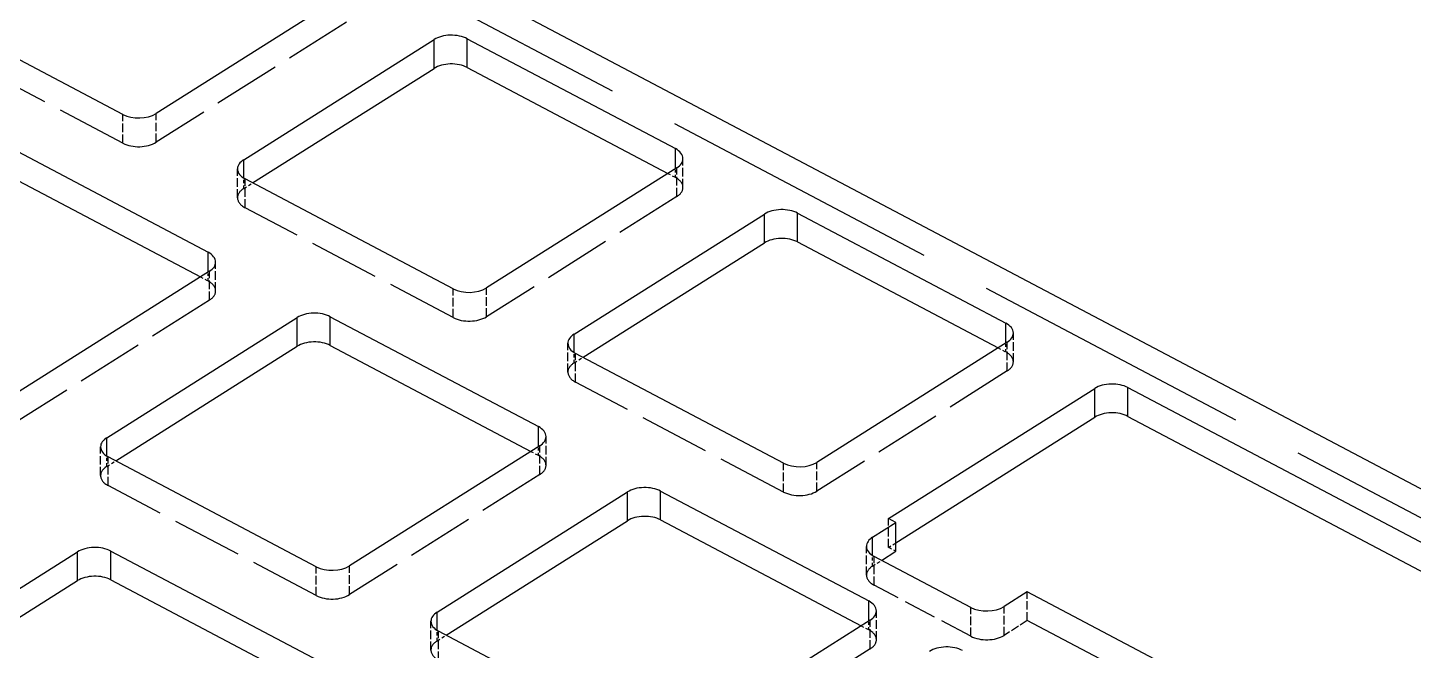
# Model space of a CAD drawing. Extents: x 440 to 1086, y 366 to 680.
# Drawn here: x 996.7 to 1055.6, y 568.9 to 595.3 of the extents above; entities that cross this region are included whole.
import ezdxf

# ---------------------------------------------------------------- set-up
doc = ezdxf.new("R2010")
doc.units = 0
doc.linetypes.add('DASHED', pattern=[15, 12, -3])
doc.layers.get('0').update_dxf_attribs({"linetype": 'CONTINUOUS'})

msp = doc.modelspace()

# ---------------------------------------------------------------- linework, layer by layer
at = {"color": 7}
for p, q in [((1010.940735, 599.490662), (1075.878906, 565.202454)), ((1043.5, 580.030029), (1066.413574, 567.931335)), ((1043.5, 578.805298), (1066.094971, 566.874756))]:
    msp.add_line(p, q, dxfattribs=at)
at = {"color": 2, "linetype": 'DASHED'}
msp.add_line((1010.940735, 598.26593), (1075.878906, 563.977722), dxfattribs=at)
at = {"color": 7, "ltscale": 0.239445}
for p, q in [((1010.246155, 596.806091), (1002.147217, 591.693237)), ((1004.418579, 584.978638), (996.319641, 579.865784))]:
    msp.add_line(p, q, dxfattribs=at)
at = {"color": 7, "ltscale": 0.250363}
for p, q in [((1000.734375, 591.65686), (991.87854, 596.332825)), ((1014.791992, 584.234253), (1005.936157, 588.910217)), ((1029.442505, 587.452515), (1038.29834, 582.77655))]:
    msp.add_line(p, q, dxfattribs=at)
at = {"color": 2, "linetype": 'DASHED', "ltscale": 0.239445}
for p, q in [((1010.246155, 595.58136), (1002.147217, 590.468506)), ((1004.418579, 583.753845), (996.319641, 578.640991)), ((1018.476196, 576.331238), (1010.377258, 571.218384))]:
    msp.add_line(p, q, dxfattribs=at)
at = {"color": 2, "linetype": 'DASHED', "ltscale": 0.250364}
for p, q in [((1000.734375, 590.432068), (991.87854, 595.108093)), ((1014.791992, 583.00946), (1005.936157, 587.685486))]:
    msp.add_line(p, q, dxfattribs=at)
at = {"color": 7, "ltscale": 0.239446}
for p, q in [((1005.873108, 589.725891), (1013.972107, 594.838745)), ((1024.303833, 589.383484), (1016.204834, 584.27063)), ((1000.045715, 577.898315), (1008.144653, 583.01123)), ((1038.36145, 581.960876), (1030.262451, 576.848022)), ((1018.476196, 577.55603), (1010.377258, 572.443115)), ((1014.102661, 570.475586), (1022.20166, 575.58844)), ((990.703735, 567.926514), (998.802734, 573.039368)), ((1032.533203, 570.13324), (1024.434204, 565.020386))]:
    msp.add_line(p, q, dxfattribs=at)
at = {"color": 7, "ltscale": 0.030618}
for p, q in [((1013.972107, 593.614014), (1013.972107, 594.838745)), ((1028.029663, 586.191406), (1028.029663, 587.416138)), ((1029.442505, 586.227783), (1029.442505, 587.452515)), ((1009.557495, 581.822876), (1009.557495, 583.047607)), ((1043.5, 578.805298), (1043.5, 580.030029)), ((1022.20166, 574.363708), (1022.20166, 575.58844)), ((1023.614441, 574.400146), (1023.614441, 575.624878)), ((1033.627686, 573.063965), (1033.627686, 574.288696)), ((1000.215515, 571.851074), (1000.215515, 573.075806)), ((998.802734, 571.814636), (998.802734, 573.039368))]:
    msp.add_line(p, q, dxfattribs=at)
at = {"color": 7, "ltscale": 0.03062}
for p, q in [((1015.384888, 593.650391), (1015.384888, 594.875183)), ((1008.144653, 581.786438), (1008.144653, 583.01123)), ((1042.087158, 578.76886), (1042.087158, 579.993652))]:
    msp.add_line(p, q, dxfattribs=at)
at = {"color": 7, "ltscale": 0.250364}
msp.add_line((1015.384888, 594.875183), (1024.240723, 590.199158), dxfattribs=at)
at = {"color": 7, "ltscale": 0.228164}
for p, q in [((1006.2547, 588.742065), (1013.972107, 593.614014)), ((1000.427246, 576.91449), (1008.144653, 581.786438)), ((1014.484253, 569.49176), (1022.20166, 574.363708)), ((991.085327, 566.942688), (998.802734, 571.814636))]:
    msp.add_line(p, q, dxfattribs=at)
at = {"color": 7, "ltscale": 0.241359}
for p, q in [((1015.384888, 593.650391), (1023.922241, 589.142578)), ((1029.442505, 586.227783), (1037.979858, 581.719971))]:
    msp.add_line(p, q, dxfattribs=at)
at = {"color": 2, "linetype": 'DASHED', "ltscale": 0.03062}
for p, q in [((1000.734375, 590.432068), (1000.734375, 591.65686)), ((1024.565918, 588.548279), (1024.565918, 589.773071)), ((1004.418579, 583.753845), (1004.418579, 584.978638)), ((1014.791992, 583.00946), (1014.791992, 584.234253)), ((1038.623535, 581.125671), (1038.623535, 582.350464)), ((1018.476196, 576.331238), (1018.476196, 577.55603)), ((1032.373779, 572.048279), (1032.373779, 573.273071))]:
    msp.add_line(p, q, dxfattribs=at)
at = {"color": 2, "linetype": 'DASHED', "ltscale": 0.030618}
for p, q in [((1002.147217, 590.468506), (1002.147217, 591.693237)), ((1005.611084, 588.111572), (1005.611084, 589.336304)), ((1024.303833, 588.158752), (1024.303833, 589.383484)), ((1005.936157, 587.685486), (1005.936157, 588.910217)), ((1004.680664, 584.143433), (1004.680664, 585.368164)), ((1016.204834, 583.045898), (1016.204834, 584.27063)), ((1038.36145, 580.736145), (1038.36145, 581.960876)), ((1019.668701, 580.688965), (1019.668701, 581.913696)), ((1019.993835, 580.262878), (1019.993835, 581.48761)), ((1018.738281, 576.720825), (1018.738281, 577.945557)), ((999.78363, 576.284058), (999.78363, 577.508789)), ((1000.108765, 575.85791), (1000.108765, 577.082642)), ((1028.849609, 575.586853), (1028.849609, 576.811584)), ((1030.262451, 575.623291), (1030.262451, 576.848022)), ((1033.313354, 573.22998), (1033.313354, 574.454712)), ((1032.698975, 571.622192), (1032.698975, 572.846924)), ((1008.964478, 571.182007), (1008.964478, 572.406738)), ((1010.377258, 571.218384), (1010.377258, 572.443115)), ((1039.217651, 570.112427), (1039.217651, 571.337158)), ((1032.533203, 568.908508), (1032.533203, 570.13324)), ((1032.795288, 569.298096), (1032.795288, 570.522827)), ((1036.812988, 569.44989), (1036.812988, 570.674622)), ((1038.22583, 569.486328), (1038.22583, 570.71106)), ((1013.840576, 568.861328), (1013.840576, 570.08606)), ((1014.16571, 568.435181), (1014.16571, 569.659912))]:
    msp.add_line(p, q, dxfattribs=at)
at = {"color": 7, "ltscale": 0.250358}
for p, q in [((995.499878, 590.470215), (1004.35553, 585.794312)), ((1009.557495, 583.047607), (1018.413147, 578.371704)), ((1023.614441, 575.624878), (1032.470093, 570.948975))]:
    msp.add_line(p, q, dxfattribs=at)
at = {"color": 7, "ltscale": 0.021387}
for p, q in [((1024.240723, 589.343689), (1024.240723, 590.199158)), ((1038.29834, 581.921082), (1038.29834, 582.77655))]:
    msp.add_line(p, q, dxfattribs=at)
at = {"color": 7, "ltscale": 0.019482}
for p, q in [((1005.873108, 588.946594), (1005.873108, 589.725891)), ((1019.930786, 581.523987), (1019.930786, 582.303284)), ((1032.635864, 572.883301), (1032.635864, 573.662598))]:
    msp.add_line(p, q, dxfattribs=at)
at = {"color": 7, "ltscale": 0.241354}
for p, q in [((995.499878, 589.245483), (1004.037048, 584.737732)), ((1009.557495, 581.822876), (1018.094666, 577.315125)), ((1023.614441, 574.400146), (1032.151611, 569.892395))]:
    msp.add_line(p, q, dxfattribs=at)
at = {"color": 2, "linetype": 'DASHED', "ltscale": 0.009004}
for p, q in [((1023.922241, 589.142578), (1024.240723, 588.974426)), ((1004.037048, 584.737732), (1004.35553, 584.56958)), ((1037.979858, 581.719971), (1038.29834, 581.551819)), ((1018.094666, 577.315125), (1018.413147, 577.146912)), ((1032.151611, 569.892395), (1032.470093, 569.724182))]:
    msp.add_line(p, q, dxfattribs=at)
at = {"color": 2, "linetype": 'DASHED', "ltscale": 0.009232}
for p, q in [((1024.240723, 588.974426), (1024.240723, 589.343689)), ((1038.29834, 581.551819), (1038.29834, 581.921082)), ((1018.413147, 577.146912), (1018.413147, 577.516174)), ((1032.470093, 569.724182), (1032.470093, 570.093445))]:
    msp.add_line(p, q, dxfattribs=at)
at = {"color": 2, "linetype": 'DASHED', "ltscale": 0.011136}
for p, q in [((1005.873108, 588.50116), (1005.873108, 588.946594)), ((1019.930786, 581.078552), (1019.930786, 581.523987)), ((1032.635864, 572.437866), (1032.635864, 572.883301))]:
    msp.add_line(p, q, dxfattribs=at)
at = {"color": 2, "linetype": 'DASHED', "ltscale": 0.011282}
for p, q in [((1005.873108, 588.50116), (1006.2547, 588.742065)), ((1032.635864, 572.437866), (1033.017456, 572.678772)), ((1014.102661, 569.250854), (1014.484253, 569.49176))]:
    msp.add_line(p, q, dxfattribs=at)
at = {"color": 2, "linetype": 'DASHED', "ltscale": 0.239446}
for p, q in [((1024.303833, 588.158752), (1016.204834, 583.045898)), ((1038.36145, 580.736145), (1030.262451, 575.623291)), ((1032.533203, 568.908508), (1024.434204, 563.795654))]:
    msp.add_line(p, q, dxfattribs=at)
at = {"color": 7, "ltscale": 0.239443}
msp.add_line((1019.930786, 582.303284), (1028.029663, 587.416138), dxfattribs=at)
at = {"color": 7, "ltscale": 0.228163}
msp.add_line((1020.312317, 581.319458), (1028.029663, 586.191406), dxfattribs=at)
at = {"color": 7, "ltscale": 0.021388}
for p, q in [((1004.35553, 584.938782), (1004.35553, 585.794312)), ((1018.413147, 577.516174), (1018.413147, 578.371704)), ((1032.470093, 570.093445), (1032.470093, 570.948975))]:
    msp.add_line(p, q, dxfattribs=at)
at = {"color": 2, "linetype": 'DASHED', "ltscale": 0.00923}
msp.add_line((1004.35553, 584.56958), (1004.35553, 584.938782), dxfattribs=at)
at = {"color": 7, "ltscale": 0.250362}
msp.add_line((1028.849609, 576.811584), (1019.993835, 581.48761), dxfattribs=at)
at = {"color": 2, "linetype": 'DASHED', "ltscale": 0.011281}
for p, q in [((1019.930786, 581.078552), (1020.312317, 581.319458)), ((1000.045715, 576.673584), (1000.427246, 576.91449))]:
    msp.add_line(p, q, dxfattribs=at)
at = {"color": 2, "linetype": 'DASHED', "ltscale": 0.250362}
msp.add_line((1028.849609, 575.586853), (1019.993835, 580.262878), dxfattribs=at)
at = {"color": 7, "ltscale": 0.259398}
msp.add_line((1033.313354, 574.454712), (1042.087158, 579.993652), dxfattribs=at)
at = {"color": 7, "ltscale": 0.250103}
msp.add_line((1033.627686, 573.428467), (1042.087158, 578.76886), dxfattribs=at)
at = {"color": 7, "ltscale": 0.019481}
for p, q in [((1000.045715, 577.11908), (1000.045715, 577.898315)), ((1014.102661, 569.69635), (1014.102661, 570.475586))]:
    msp.add_line(p, q, dxfattribs=at)
at = {"color": 2, "linetype": 'DASHED', "ltscale": 0.011137}
for p, q in [((1000.045715, 576.673584), (1000.045715, 577.11908)), ((1014.102661, 569.250854), (1014.102661, 569.69635))]:
    msp.add_line(p, q, dxfattribs=at)
at = {"color": 7, "ltscale": 0.250359}
for p, q in [((1008.964478, 572.406738), (1000.108765, 577.082642)), ((1023.021423, 564.984009), (1014.16571, 569.659912))]:
    msp.add_line(p, q, dxfattribs=at)
at = {"color": 2, "linetype": 'DASHED', "ltscale": 0.250359}
msp.add_line((1008.964478, 571.182007), (1000.108765, 575.85791), dxfattribs=at)
at = {"color": 7, "ltscale": 0.029323}
for p, q in [((1032.635864, 573.662598), (1033.627686, 574.288696)), ((1039.217651, 571.337158), (1038.22583, 570.71106))]:
    msp.add_line(p, q, dxfattribs=at)
at = {"color": 7, "ltscale": 0.008887}
msp.add_line((1033.627686, 574.288696), (1033.313354, 574.454712), dxfattribs=at)
at = {"color": 7, "ltscale": 0.250329}
msp.add_line((1000.215515, 573.075806), (1009.070129, 568.400452), dxfattribs=at)
at = {"color": 2, "linetype": 'DASHED', "ltscale": 0.009294}
msp.add_line((1033.313354, 573.22998), (1033.627686, 573.428467), dxfattribs=at)
at = {"color": 2, "linetype": 'DASHED', "ltscale": 0.008887}
msp.add_line((1033.627686, 573.063965), (1033.313354, 573.22998), dxfattribs=at)
at = {"color": 7, "ltscale": 0.116308}
msp.add_line((1036.812988, 570.674622), (1032.698975, 572.846924), dxfattribs=at)
at = {"color": 7, "ltscale": 0.018041}
msp.add_line((1033.017456, 572.678772), (1033.627686, 573.063965), dxfattribs=at)
at = {"color": 7, "ltscale": 0.241324}
msp.add_line((1000.215515, 571.851074), (1008.751587, 567.343872), dxfattribs=at)
at = {"color": 2, "linetype": 'DASHED', "ltscale": 0.116308}
msp.add_line((1036.812988, 569.44989), (1032.698975, 571.622192), dxfattribs=at)
at = {"color": 7, "ltscale": 0.349425}
msp.add_line((1051.577515, 564.811035), (1039.217651, 571.337158), dxfattribs=at)
at = {"color": 2, "linetype": 'DASHED', "ltscale": 0.029323}
msp.add_line((1039.217651, 570.112427), (1038.22583, 569.486328), dxfattribs=at)
at = {"color": 2, "linetype": 'DASHED', "ltscale": 0.349426}
msp.add_line((1051.577515, 563.586243), (1039.217651, 570.112427), dxfattribs=at)
at = {"color": 7}
for centre, start_param, end_param in [((1014.710022, 594.449097), 0.830002361, 2.400798688), ((1014.710022, 593.224365), 0.830002361, 2.400798688), ((1001.409302, 592.082886), 3.971595015, 5.542391341), ((1023.565857, 589.773132), 6.283064227, 7.113187668), ((1006.611084, 589.336243), 2.400798688, 3.141471573), ((1023.565857, 589.773132), 5.542391341, 6.283064227), ((1006.611084, 589.336243), 3.141471573, 3.971595015), ((1028.7677, 587.026489), 0.830002361, 2.400798688), ((1028.7677, 585.801758), 0.830002361, 2.400798688), ((1003.680664, 585.368225), 6.283064227, 7.113187668), ((1003.680664, 585.368225), 5.542391341, 6.283064227), ((1015.466919, 584.660278), 3.971595015, 5.542391341), ((1008.882568, 582.621582), 0.830002361, 2.400798688), ((1037.623535, 582.350525), 6.283064227, 7.113187668), ((1008.882568, 581.39679), 0.830002361, 2.400798688), ((1020.668701, 581.913635), 2.400798688, 3.141471573), ((1037.623535, 582.350525), 5.542391341, 6.283064227), ((1020.668701, 581.913635), 3.141471573, 3.971595015), ((1042.825073, 579.604004), 0.830002361, 2.400798688), ((1042.825073, 578.379272), 0.830002361, 2.400798688), ((1000.78363, 577.508728), 2.400798688, 3.141471573), ((1017.738281, 577.945618), 6.283064227, 7.113187668), ((1017.738281, 577.945618), 5.542391341, 6.283064227), ((1000.78363, 577.508728), 3.141471573, 3.971595015), ((1029.524536, 577.237671), 3.971595015, 5.542391341), ((1022.939575, 575.198853), 0.830002361, 2.400798688), ((1022.939575, 573.97406), 0.830002361, 2.400798688), ((1033.373779, 573.272949), 2.400798688, 3.141471573), ((999.540649, 572.649719), 0.830002361, 2.400798688), ((1033.373779, 573.272949), 3.141471573, 3.971595015), ((999.540649, 571.424988), 0.830002361, 2.400798688), ((1009.639343, 572.832764), 3.971595015, 5.542391341), ((1031.795288, 570.522888), 6.283064227, 7.113187668), ((1014.840576, 570.085999), 2.400798688, 3.141471573), ((1031.795288, 570.522888), 5.542391341, 6.283064227), ((1037.487915, 571.100708), 3.971595015, 5.542391341), ((1014.840576, 570.085999), 3.141471573, 3.971595015), ((1035.789185, 568.414551), 0.830002405, 2.400798775)]:
    msp.add_ellipse(centre, major_axis=(1, 0), ratio=0.57735, start_param=start_param, end_param=end_param, dxfattribs=at)
at = {"color": 2, "linetype": 'DASHED'}
for centre, start_param, end_param in [((1001.409302, 590.858154), 3.971595015, 5.542391341), ((1006.611084, 588.111511), 2.400798688, 3.141471573), ((1023.565857, 588.54834), 6.283064227, 7.113187668), ((1023.565857, 588.54834), 5.542391341, 6.283064227), ((1006.611084, 588.111511), 3.141471573, 3.971595015), ((1003.680664, 584.143494), 6.283064227, 7.113187668), ((1003.680664, 584.143494), 5.542391341, 6.283064227), ((1015.466919, 583.435547), 3.971595015, 5.542391341), ((1037.623535, 581.125732), 6.283064227, 7.113187668), ((1020.668701, 580.688904), 2.400798688, 3.141471573), ((1037.623535, 581.125732), 5.542391341, 6.283064227), ((1020.668701, 580.688904), 3.141471573, 3.971595015), ((1000.78363, 576.283936), 2.400798688, 3.141471573), ((1017.738281, 576.720886), 6.283064227, 7.113187668), ((1017.738281, 576.720886), 5.542391341, 6.283064227), ((1000.78363, 576.283936), 3.141471573, 3.971595015), ((1029.524536, 576.012939), 3.971595015, 5.542391341), ((1033.373779, 572.048218), 3.141471573, 3.971595015), ((1033.373779, 572.048218), 2.400798688, 3.141471573), ((1009.639343, 571.608032), 3.971595015, 5.542391341), ((1031.795288, 569.298157), 6.283064227, 7.113187668), ((1014.840576, 568.861206), 2.400798688, 3.141471573), ((1031.795288, 569.298157), 5.542391341, 6.283064227), ((1037.487915, 569.875916), 3.971595015, 5.542391341), ((1014.840576, 568.861206), 3.141471573, 3.971595015)]:
    msp.add_ellipse(centre, major_axis=(1, 0), ratio=0.57735, start_param=start_param, end_param=end_param, dxfattribs=at)

doc.saveas('drawing.dxf')
